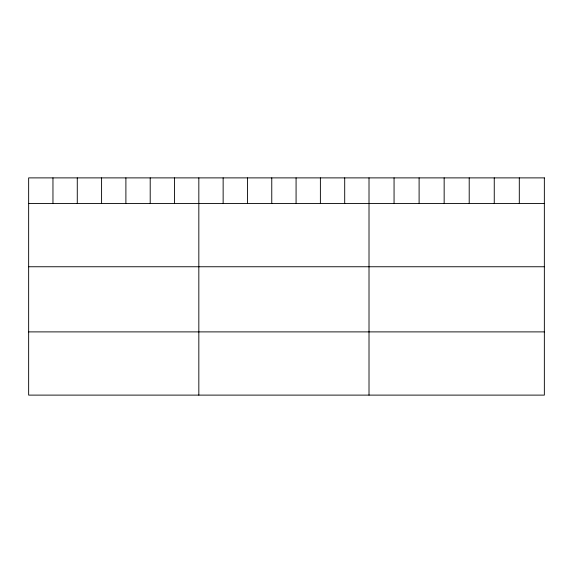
<?xml version="1.0" encoding="UTF-8"?>
<svg xmlns="http://www.w3.org/2000/svg" width="573" height="573" viewBox="0 0 573 573"><rect width="100%" height="100%" fill="white"/><g stroke="black" fill="none" stroke-linecap="round" stroke-linejoin="round"><path stroke-width="0.86" d="M28.65 203.537L544.35 203.537M28.65 266.753L544.35 266.753M28.65 331.889L544.35 331.889M519.303 177.888L519.303 203.537M494.255 177.888L494.255 203.537M469.208 177.888L469.208 203.537M444.154 177.888L444.154 203.537M419.107 177.888L419.107 203.537M394.059 177.888L394.059 203.537M369.012 177.888L369.012 395.112M344.702 177.888L344.702 203.537M320.386 177.888L320.386 203.537M296.076 177.888L296.076 203.537M271.767 177.888L271.767 203.537M247.457 177.888L247.457 203.537M223.141 177.888L223.141 203.537M198.831 177.888L198.831 395.112M174.521 177.888L174.521 203.537M150.205 177.888L150.205 203.537M125.895 177.888L125.895 203.537M101.586 177.888L101.586 203.537M77.276 177.888L77.276 203.537M52.96 177.888L52.96 203.537M544.35 177.888L28.65 177.888L28.65 395.112L544.35 395.112L544.35 177.888"/></g></svg>
